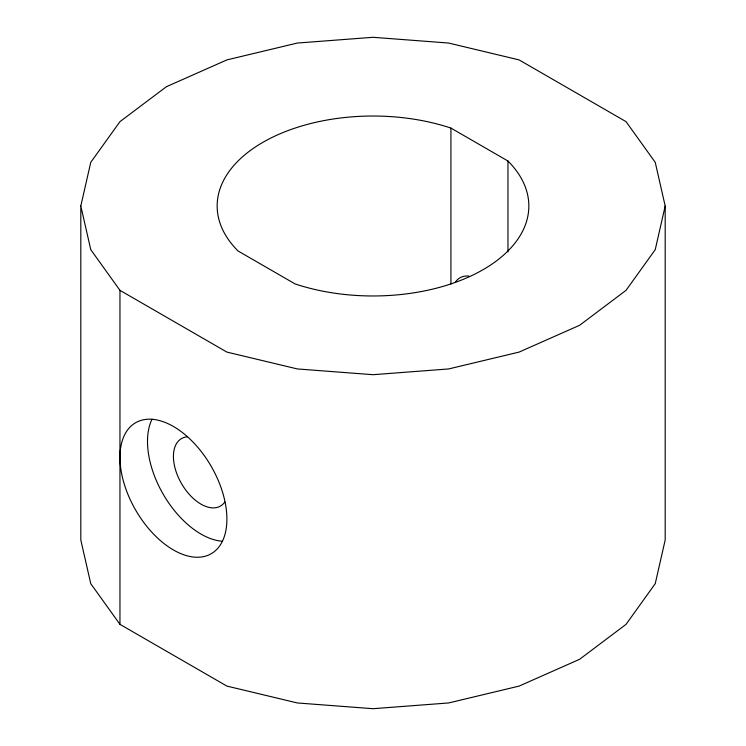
<?xml version="1.0" encoding="UTF-8"?>
<svg xmlns="http://www.w3.org/2000/svg" width="746" height="746" viewBox="0 0 746 746"><rect width="100%" height="100%" fill="white"/><g stroke="black" fill="none" stroke-linecap="round" stroke-linejoin="round"><path stroke-width="1.12" d="M80.81 205.999L90.76 162.339L119.957 121.645L166.386 86.713L226.905 59.904L297.374 43.044L373 37.3L448.626 43.044L519.095 59.904L626.043 121.645L655.24 162.339L665.19 205.999L665.19 540.001L655.24 583.661L626.043 624.355L579.614 659.287L519.095 686.096L448.626 702.956L373 708.7L297.374 702.956L226.905 686.096L119.957 624.355L90.76 583.661L80.81 540.001L80.81 205.999L90.76 249.658L119.957 290.343L226.905 352.093L297.374 368.944L373 374.697L448.626 368.944L519.095 352.093L579.614 325.284L626.043 290.343L655.24 249.658L665.19 205.999M507.961 161.015A155.839 89.968 0 0 1 483.194 269.614A155.839 89.968 0 0 1 295.08 283.918L238.039 250.982A155.839 89.968 0 0 1 262.806 142.374A155.839 89.968 0 0 1 450.92 128.079L507.961 161.015L507.961 251.784M450.92 128.079L450.92 284.03M119.957 290.343L119.957 624.355M455.582 281.867A38.96 22.492 60 0 1 468.898 276.076M224.835 501.993A38.96 22.492 60 0 1 181.492 483.567A38.96 22.492 60 0 1 187.199 436.82M222.522 541.27A75.626 43.66 60 0 1 163.16 494.15A75.626 43.66 60 0 1 152.035 419.187M119.957 457.345A75.626 43.66 60 0 0 200.161 557.131A75.626 43.66 60 0 0 200.161 450.183A75.626 43.66 60 0 0 119.957 457.345"/></g></svg>
